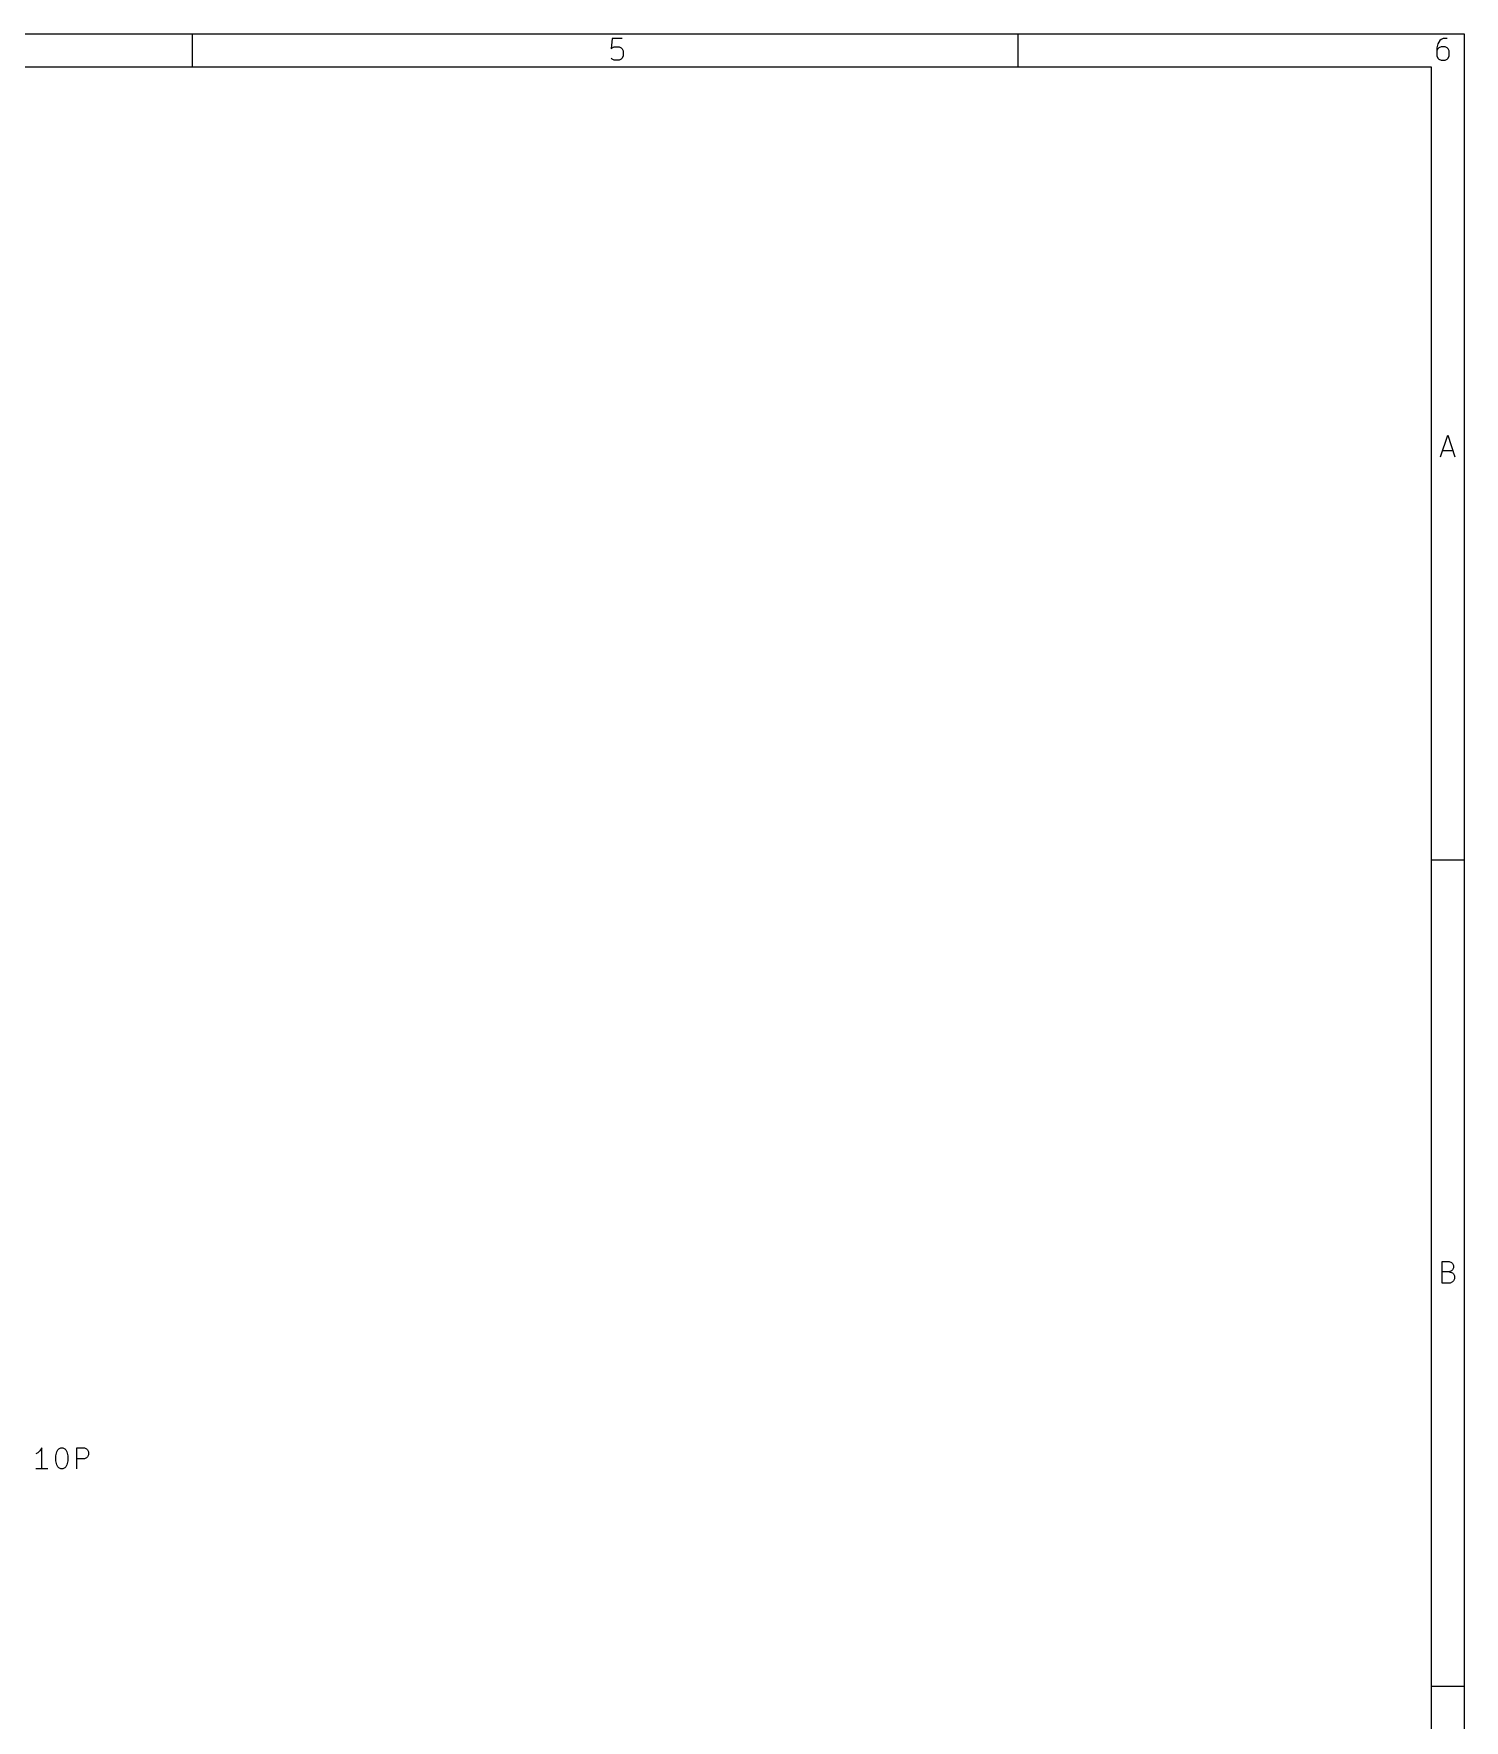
# Model space of a CAD drawing. Header units: millimetres. Extents: x 10 to 287, y -200 to -10.
# Drawn here: x 200.4 to 287, y -112.1 to -10 of the extents above; entities that cross this region are included whole.
import ezdxf

# ---------------------------------------------------------------- set-up
doc = ezdxf.new("R2010")
doc.units = ezdxf.units.MM
doc.layers.add('GREENSIXTYFIVE', color=129, linetype='CONTINUOUS')
doc.layers.add('RED', color=14, linetype='CONTINUOUS')

msp = doc.modelspace()

# ---------------------------------------------------------------- linework, layer by layer
at = {"layer": 'GREENSIXTYFIVE', "linetype": 'CONTINUOUS'}
for p, q in [((200.6379, -95.8776), (200.517, -95.9381)), ((200.6379, -95.8776), (200.517, -95.9381)), ((200.7589, -95.7567), (200.6379, -95.8776)), ((200.7589, -95.7567), (200.6379, -95.8776)), ((200.8798, -95.5752), (200.7589, -95.7567)), ((200.8798, -95.5752), (200.7589, -95.7567)), ((200.8798, -96.8452), (200.8798, -95.5752)), ((200.8798, -96.8452), (200.8798, -95.5752)), ((201.7265, -96.059), (201.7869, -95.8171)), ((201.7265, -96.059), (201.7869, -95.8171)), ((201.7869, -95.8171), (201.8474, -95.6962)), ((201.7869, -95.8171), (201.8474, -95.6962)), ((201.8474, -95.6962), (201.9079, -95.6357)), ((201.8474, -95.6962), (201.9079, -95.6357)), ((201.9079, -95.6357), (202.0288, -95.5752)), ((201.9079, -95.6357), (202.0288, -95.5752)), ((202.0288, -95.5752), (202.1498, -95.5752)), ((202.0288, -95.5752), (202.1498, -95.5752)), ((202.1498, -95.5752), (202.2707, -95.6357)), ((202.1498, -95.5752), (202.2707, -95.6357)), ((202.2707, -95.6357), (202.3312, -95.6962)), ((202.2707, -95.6357), (202.3312, -95.6962)), ((202.3312, -95.6962), (202.3917, -95.8171)), ((202.3312, -95.6962), (202.3917, -95.8171)), ((202.3917, -95.8171), (202.4522, -96.059)), ((202.3917, -95.8171), (202.4522, -96.059)), ((202.9964, -96.8452), (202.9964, -95.5752)), ((202.9964, -95.5752), (203.4802, -95.5752)), ((202.9964, -96.8452), (202.9964, -95.5752)), ((202.9964, -95.5752), (203.4802, -95.5752)), ((203.4802, -95.5752), (203.6012, -95.6357)), ((203.4802, -95.5752), (203.6012, -95.6357)), ((203.6012, -95.6357), (203.6617, -95.6962)), ((203.6012, -95.6357), (203.6617, -95.6962)), ((203.6617, -95.6962), (203.7221, -95.8171)), ((203.6617, -95.6962), (203.7221, -95.8171)), ((203.7221, -95.8171), (203.7221, -95.9986)), ((203.7221, -95.8171), (203.7221, -95.9986)), ((201.2427, -96.8452), (200.517, -96.8452)), ((201.2427, -96.8452), (200.517, -96.8452)), ((201.7265, -96.3614), (201.7265, -96.059)), ((201.7265, -96.3614), (201.7265, -96.059)), ((201.7869, -96.6033), (201.7265, -96.3614)), ((201.7869, -96.6033), (201.7265, -96.3614)), ((201.8474, -96.7243), (201.7869, -96.6033)), ((201.8474, -96.7243), (201.7869, -96.6033)), ((201.9079, -96.7848), (201.8474, -96.7243)), ((201.9079, -96.7848), (201.8474, -96.7243)), ((202.0288, -96.8452), (201.9079, -96.7848)), ((202.0288, -96.8452), (201.9079, -96.7848)), ((202.1498, -96.8452), (202.0288, -96.8452)), ((202.1498, -96.8452), (202.0288, -96.8452)), ((202.2707, -96.7848), (202.1498, -96.8452)), ((202.2707, -96.7848), (202.1498, -96.8452)), ((202.3312, -96.7243), (202.2707, -96.7848)), ((202.3312, -96.7243), (202.2707, -96.7848)), ((202.3917, -96.6033), (202.3312, -96.7243)), ((202.3917, -96.6033), (202.3312, -96.7243)), ((202.4522, -96.3614), (202.3917, -96.6033)), ((202.4522, -96.3614), (202.3917, -96.6033)), ((202.4522, -96.059), (202.4522, -96.3614)), ((202.4522, -96.059), (202.4522, -96.3614)), ((203.4802, -96.2405), (202.9964, -96.2405)), ((203.4802, -96.2405), (202.9964, -96.2405)), ((203.6012, -96.18), (203.4802, -96.2405)), ((203.6012, -96.18), (203.4802, -96.2405)), ((203.6617, -96.1195), (203.6012, -96.18)), ((203.6617, -96.1195), (203.6012, -96.18)), ((203.7221, -95.9986), (203.6617, -96.1195)), ((203.7221, -95.9986), (203.6617, -96.1195))]:
    msp.add_line(p, q, dxfattribs=at)
at = {"layer": 'RED', "linetype": 'CONTINUOUS'}
for p, q in [((10, -10), (287.0022, -10)), ((210, -12), (210, -10)), ((260, -12), (260, -10)), ((287.0022, -10), (287.0022, -200.0072)), ((235.4081, -10.2937), (235.3462, -10.9127)), ((235.3462, -10.9127), (235.4081, -10.8508)), ((236.0271, -10.2937), (235.4081, -10.2937)), ((235.4081, -10.8508), (235.5319, -10.7889)), ((235.5319, -10.7889), (235.8414, -10.7889)), ((235.8414, -10.7889), (235.9652, -10.8508)), ((235.9652, -10.8508), (236.0271, -10.9127)), ((236.0271, -10.9127), (236.089, -11.0365)), ((236.089, -11.0365), (236.089, -11.346)), ((285.4081, -10.6032), (285.3462, -10.8508)), ((285.3462, -10.8508), (285.3462, -11.346)), ((285.4081, -10.9127), (285.3462, -11.0365)), ((285.5319, -10.4175), (285.4081, -10.6032)), ((285.47, -10.8508), (285.4081, -10.9127)), ((285.5938, -10.7889), (285.47, -10.8508)), ((285.5938, -10.3556), (285.5319, -10.4175)), ((285.7176, -10.2937), (285.5938, -10.3556)), ((285.8414, -10.7889), (285.5938, -10.7889)), ((285.9652, -10.2937), (285.7176, -10.2937)), ((285.9652, -10.8508), (285.8414, -10.7889)), ((286.0271, -10.9127), (285.9652, -10.8508)), ((286.089, -11.0365), (286.0271, -10.9127)), ((286.089, -11.346), (286.089, -11.0365)), ((12, -12), (285.0022, -12)), ((235.4081, -11.5318), (235.3462, -11.4698)), ((235.5319, -11.5937), (235.4081, -11.5318)), ((235.8414, -11.5937), (235.5319, -11.5937)), ((235.9652, -11.5318), (235.8414, -11.5937)), ((236.0271, -11.4698), (235.9652, -11.5318)), ((236.089, -11.346), (236.0271, -11.4698)), ((285.0022, -12), (285.0022, -198.0072)), ((285.3462, -11.346), (285.4081, -11.4698)), ((285.4081, -11.4698), (285.47, -11.5318)), ((285.47, -11.5318), (285.5938, -11.5937)), ((285.5938, -11.5937), (285.8414, -11.5937)), ((285.8414, -11.5937), (285.9652, -11.5318)), ((285.9652, -11.5318), (286.0271, -11.4698)), ((286.0271, -11.4698), (286.089, -11.346)), ((285.5689, -35.5937), (286.0022, -34.2937)), ((286.0022, -34.2937), (286.4355, -35.5937)), ((285.6927, -35.2222), (286.3117, -35.2222)), ((287.0022, -60), (285.0022, -60)), ((285.6617, -85.5937), (285.6617, -84.2937)), ((285.6617, -84.2937), (286.095, -84.2937)), ((286.095, -84.2937), (286.2188, -84.3556)), ((286.2188, -84.3556), (286.2807, -84.4175)), ((286.2807, -84.4175), (286.3426, -84.5413)), ((286.3426, -84.6651), (286.2807, -84.7889)), ((286.3426, -84.5413), (286.3426, -84.6651)), ((286.095, -84.9127), (285.6617, -84.9127)), ((286.1569, -85.5937), (285.6617, -85.5937)), ((286.2188, -84.8508), (286.095, -84.9127)), ((286.095, -84.9127), (286.2807, -84.9746)), ((286.2807, -85.5318), (286.1569, -85.5937)), ((286.2807, -84.7889), (286.2188, -84.8508)), ((286.2807, -84.9746), (286.3426, -85.0365)), ((286.3426, -85.4698), (286.2807, -85.5318)), ((286.3426, -85.0365), (286.4045, -85.1603)), ((286.4045, -85.346), (286.3426, -85.4698)), ((286.4045, -85.1603), (286.4045, -85.346)), ((287.0022, -110), (285.0022, -110))]:
    msp.add_line(p, q, dxfattribs=at)

doc.saveas('drawing.dxf')
